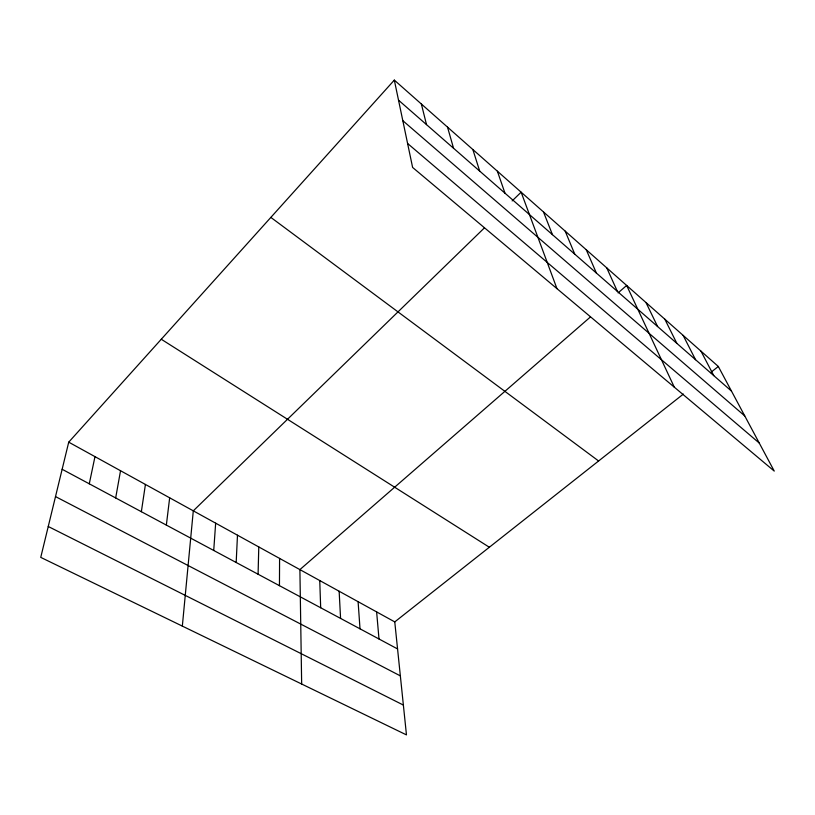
<?xml version="1.0" encoding="UTF-8"?>
<svg xmlns="http://www.w3.org/2000/svg" width="815" height="815" viewBox="0 0 815 815"><rect width="100%" height="100%" fill="white"/><g stroke="black" fill="none" stroke-linecap="round" stroke-linejoin="round"><path stroke-width="1.22" d="M279.453 585.679L279.586 558.407M258.08 574.229L258.783 546.947M236.177 562.493L237.481 535.2M213.724 550.471L215.659 523.169M182.336 626.103L193.298 510.842L484.232 228.057M166.352 525.094L169.663 497.812M141.352 511.708L145.427 484.446M115.669 497.945L120.538 470.724M89.273 483.815L94.978 456.634M68.725 442.168L40.75 557.379L406.461 734.896L394.766 621.906L68.725 442.168L394.317 80.104L718.321 366.475L774.25 471.09L412.614 167.442L394.317 80.104M512.146 200.918L521.131 192.187L556.961 288.642M590.427 316.964L299.9 569.614L301.662 684.03M618.096 292.891L626.654 285.454L674.3 387.166M394.766 621.906L683.367 394.073M710.578 372.587L718.321 366.475M48.248 526.49L403.374 705.067M55.512 496.59L400.348 675.88M62.144 469.277L397.557 648.934M161.278 339.254L489.336 547.242M270.845 217.401L598.597 460.984M407.592 143.471L759.264 443.054M402.814 120.671L744.747 415.915M398.515 100.163L731.493 391.108M700.961 351.133L713.777 375.634M683.133 335.383L695.572 359.731M664.826 319.195L676.857 343.37M646 302.559L657.603 326.55M606.747 267.87L617.403 291.424M586.27 249.767L596.397 273.066M565.192 231.134L574.758 254.158M543.493 211.951L552.448 234.669M497.374 171.191L504.974 193.186M472.853 149.522L479.689 171.089M447.527 127.14L453.548 148.249M421.365 104.014L426.51 124.624M376.632 611.912L378.995 638.991M358.101 601.694L360.016 628.823M339.142 591.242L340.578 618.412M319.745 580.555L320.682 607.756"/></g></svg>
